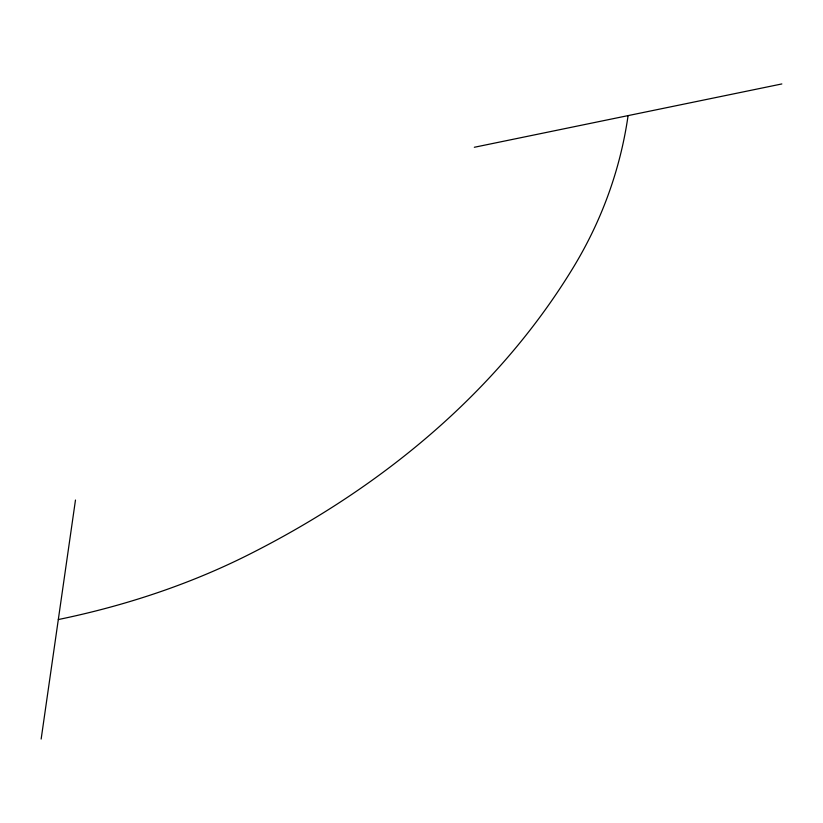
<?xml version="1.0" encoding="UTF-8"?>
<svg xmlns="http://www.w3.org/2000/svg" width="823" height="823" viewBox="0 0 823 823"><rect width="100%" height="100%" fill="white"/><g stroke="black" fill="none" stroke-linecap="round" stroke-linejoin="round"><path stroke-width="1.23" d="M41.15 739.054L75.479 500.034M474.326 147.276L781.85 83.946M58.32 619.544A797.508 561.944 13.7 0 0 249.328 554.321A1204.81 848.955 13.7 0 0 572.87 268.164A797.508 561.944 13.7 0 0 628.083 115.611"/></g></svg>
